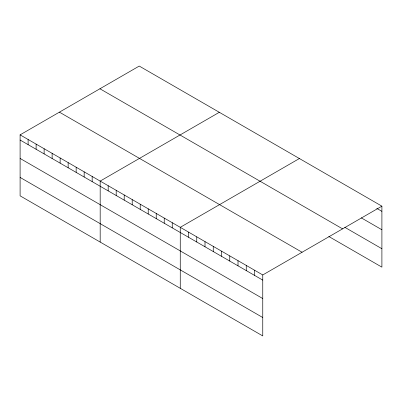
<?xml version="1.0" encoding="UTF-8"?>
<svg xmlns="http://www.w3.org/2000/svg" width="402" height="402" viewBox="0 0 402 402"><rect width="100%" height="100%" fill="white"/><g stroke="black" fill="none" stroke-linecap="round" stroke-linejoin="round"><path stroke-width="0.6" d="M20.1 134.856L262.757 274.953L262.757 335.931L20.1 195.834L20.1 134.856L139.243 66.069L381.9 206.166L381.9 267.144L328.786 236.482M219.316 112.304L100.178 181.086L100.178 242.064M299.395 158.534L180.257 227.321L180.257 288.299M262.757 274.953L381.9 206.166M376.744 208.362L381.9 211.341M361.272 217.849L381.9 229.758M344.775 227.296L381.9 248.727M99.922 88.767L342.584 228.864M59.416 112.153L302.078 252.255M20.1 140.027L262.757 280.124M20.1 158.443L262.757 298.54M20.1 177.418L262.757 317.515M254.506 270.189L254.506 275.36M246.26 265.426L246.26 270.596M238.009 260.662L238.009 265.838M229.758 255.898L229.758 261.074M221.507 251.134L221.507 256.31M213.256 246.371L213.256 251.546M205.005 241.607L205.005 246.783M196.754 236.843L196.754 242.019M188.503 232.085L188.503 237.255M172.247 222.698L172.247 227.869M164.237 218.075L164.237 223.246M156.232 213.447L156.232 218.623M148.222 208.824L148.222 214M140.218 204.201L140.218 209.377M132.208 199.578L132.208 204.754M124.203 194.955L124.203 200.131M116.193 190.332L116.193 195.508M108.183 185.709L108.183 190.885M92.169 176.463L92.169 181.639M84.164 171.84L84.164 177.011M76.154 167.217L76.154 172.388M68.144 162.594L68.144 167.765M60.139 157.971L60.139 163.142M52.129 153.348L52.129 158.519M44.125 148.725L44.125 153.896M36.115 144.102L36.115 149.273M28.11 139.479L28.11 144.65"/></g></svg>
